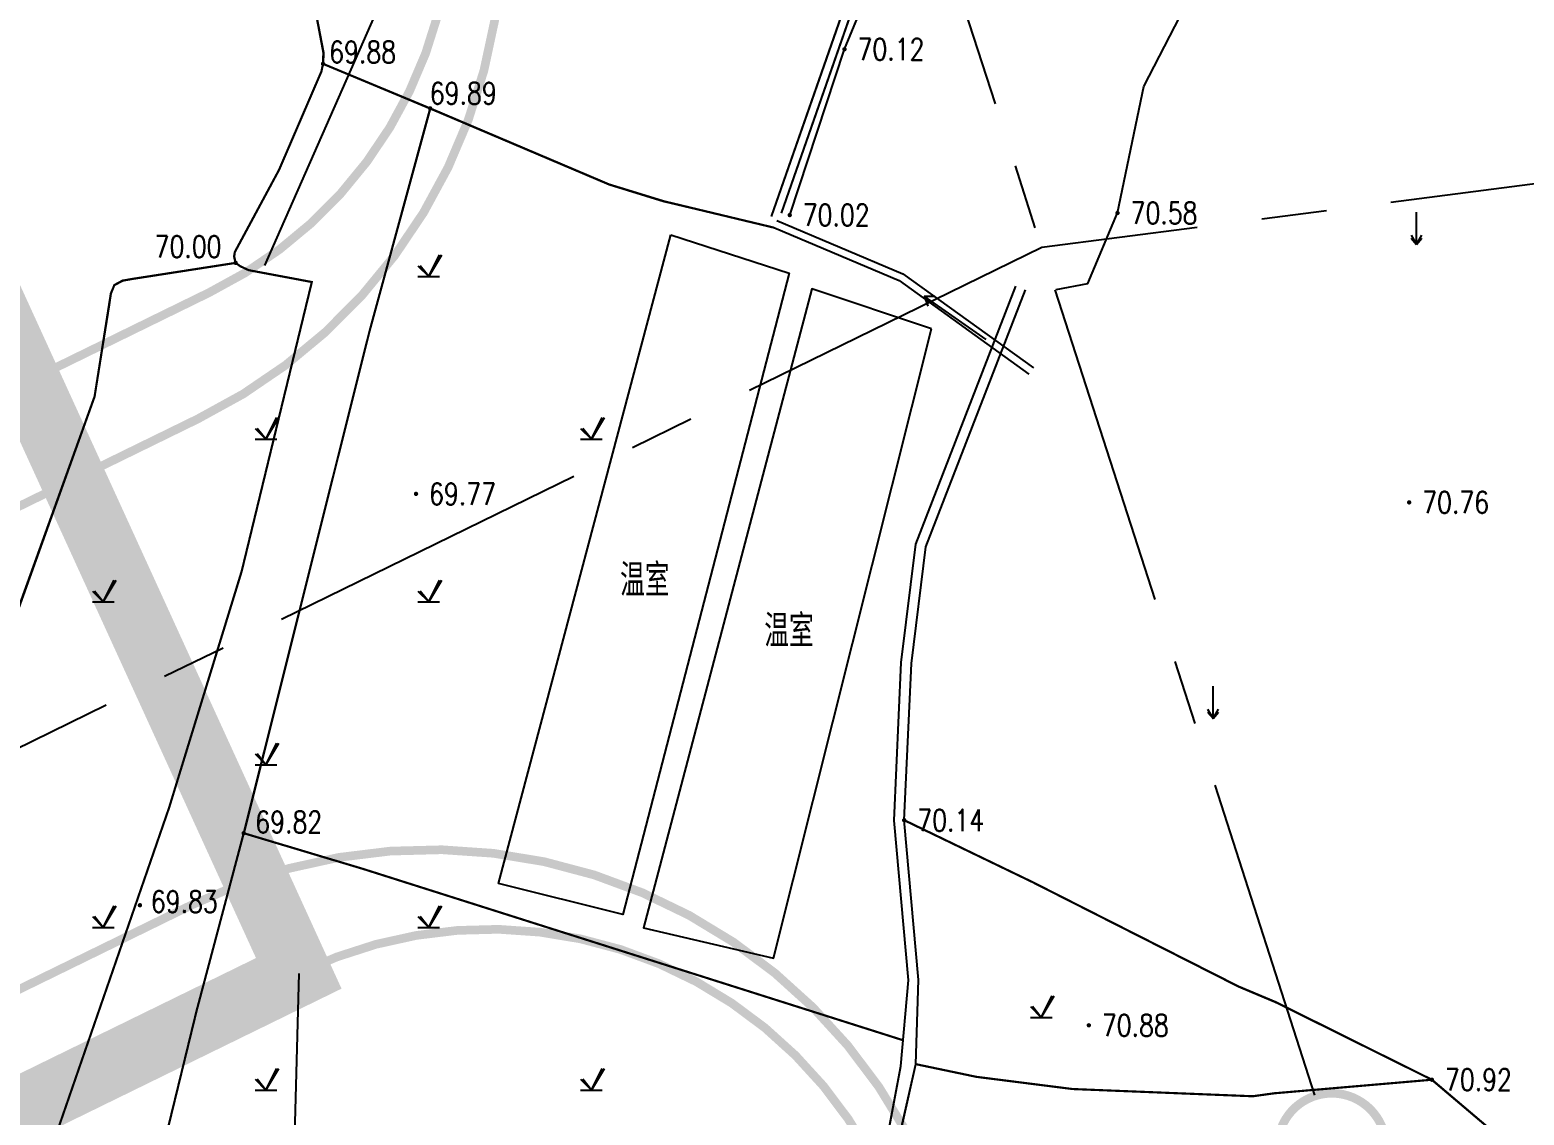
# Model space of a CAD drawing. Extents: x 10519 to 17598, y -625 to 2857.
# Drawn here: x 13900.7 to 13969.5, y 525.9 to 575.9 of the extents above; entities that cross this region are included whole.
import ezdxf
from ezdxf.enums import TextEntityAlignment as Align

# ---------------------------------------------------------------- set-up
doc = ezdxf.new("R2010")
doc.units = 0
doc.header["$MEASUREMENT"] = 0
for name, pattern in [('CENTER', [2, 1.25, -0.25, 0.25, -0.25]), ('CENTERX2', [4, 2.5, -0.5, 0.5, -0.5]), ('L94', [8, 5, -1.5, 0, -1.5])]:
    doc.linetypes.add(name, pattern=pattern)
doc.layers.get('0').update_dxf_attribs({"linetype": 'CONTINUOUS'})
for name, color, linetype in [('00000衢化东路中线', 1, 'CENTER'), ('00000道路边线', 2, 'CONTINUOUS'), ('0000原地形', 252, 'CONTINUOUS'), ('ASSIST', 252, 'CONTINUOUS'), ('DM-坐标', 7, 'CONTINUOUS'), ('GCD', 224, 'CONTINUOUS'), ('JZD', 1, 'CONTINUOUS')]:
    doc.layers.add(name, color=color, linetype=linetype)
doc.styles.add('HZ', font='txt8.shx', dxfattribs={"width": 0.8, "bigfont": 'hz.shx'})
doc.styles.get("Standard").update_dxf_attribs({"font": 'txt8.shx', "width": 0.8, "bigfont": 'hz.shx'})
doc.linetypes.add('10421', pattern='A,2,[150,AAA.SHX,S=1,R=0,X=0,Y=1],1e-11', length=2)

# ---------------------------------------------------------------- blocks, each defined once
blk = doc.blocks.new('GC200')
at = {"linetype": 'Continuous', "const_width": 0.2, "flags": 128}
blk.add_lwpolyline([(-0.1, 0, 1), (0.1, 0, 1)], format="xyb", close=True, dxfattribs=at)
blk = doc.blocks.new('gc123')
for p, q in [((0, 0), (1.2, 2)), ((-1, 0), (1, 0)), ((0, 0), (-0.8, 1))]:
    blk.add_line(p, q)
blk = doc.blocks.new('gc120')
for p, q in [((0, 0), (0, 2.5)), ((-0.5, 0.87), (0, 0)), ((0, 0), (0.5, 0.87))]:
    blk.add_line(p, q)
blk = doc.blocks.new('gc086')
for p, q in [((0, 0), (7, 0)), ((7, 0), (6.18, 0.57)), ((7, 0), (6.18, -0.57))]:
    blk.add_line(p, q)

msp = doc.modelspace()

# ---------------------------------------------------------------- linework, layer by layer
at = {"layer": '00000衢化东路中线', "color": 6, "linetype": 'CENTERX2', "ltscale": 6}
for p, q in [((13996.713, 412.618), (13808.047, 997.854)), ((14002.076, 572.96), (13947.302, 565.889)), ((13947.302, 565.889), (13646.265, 418.624))]:
    msp.add_line(p, q, dxfattribs=at)
at = {"layer": '00000道路边线', "const_width": 0.4}
for points in [[(13527.004, 647.223), (13452.966, 598.224, 0.414214), (13447.89, 573.279), (13556.459, 409.229, 0.342677), (13577.377, 402.16), (13603.037, 411.075, 0.034015), (13641.802, 427.574), (13798.929, 504.439), (13908.413, 557.997, 0.372894), (13921.222, 588.125), (13845.802, 822.074, 0.46943), (13824.378, 830.66), (13712.853, 770.219), (13452.966, 598.224)], [(13601.396, 415.798, 0.034046), (13639.57, 432.048), (13797.903, 509.503), (13908.939, 563.821, 0.372894), (13919.186, 587.923), (13843.783, 821.817, 0.46943), (13828.073, 828.113), (13714.914, 766.787), (13451.838, 592.681), (13449.018, 578.823), (13560.838, 409.861), (13572.734, 405.84), (13601.396, 415.798)], [(13949.57, 7.079), (13982.275, 5.635, 0.427199), (14008.378, 30.611), (14008.378, 223.919, 0.078123), (13979.581, 407.095), (13942.921, 520.813, 0.456777), (13908.142, 535.6), (13803.036, 484.183), (13650.726, 409.675, -0.033896), (13609.6, 392.183), (12970.082, 169.998, 0.48251), (12960.756, 143.406, -0.48251), (12970.082, 169.998)], [(14006.378, 20.813), (14006.378, 223.919, 0.078123), (13977.678, 406.482), (13940.885, 520.611, 0.456777), (13913.061, 532.44), (13804.062, 479.119), (13652.957, 405.2, -0.033868), (13611.241, 387.46)], [(13910.339, 531.108), (13805.233, 479.692), (13652.957, 405.2, -0.033868), (13611.241, 387.46), (12971.723, 165.275, 0.48251), (12964.987, 146.07, -1), (12956.524, 140.742, -0.48251), (12968.441, 174.721)], [(13958.293, 523.647), (13994.334, 411.851, -0.078123), (14023.878, 223.919), (14023.878, 36.677, 1), (14028.878, 36.677), (14028.878, 223.919, 0.078123), (13999.093, 413.385), (13963.052, 525.181, 1.000006), (13958.293, 523.647)]]:
    msp.add_lwpolyline(points, format="xyb", dxfattribs=at)
at = {"layer": '0000原地形', "linetype": 'Continuous'}
for p, q in [((13946.374, 599.238, 69.905), (13935.293, 567.471, 69.905)), ((13946.374, 599.238, 69.905), (13935.293, 567.471, 69.905)), ((13945.876, 598.996, 70.004), (13934.833, 567.324, 70.004)), ((13945.876, 598.996, 70.004), (13934.833, 567.324, 70.004)), ((13913.74, 577.278, 69.588), (13914.193, 574.881, 69.588)), ((13914.104, 574.005, 69.79), (13914.179, 574.36, 69.79)), ((13914.193, 574.881, 69.588), (13914.179, 574.36, 69.588)), ((13914.179, 574.36, 69.588), (13919.117, 572.307, 69.588)), ((13912.155, 569.478, 69.79), (13914.104, 574.005, 69.79)), ((13919.117, 572.307, 69.588), (13916.325, 562.049, 69.588)), ((13919.117, 572.307, 69.588), (13927.365, 568.802, 69.588)), ((13910.113, 565.68, 69.79), (13912.155, 569.478, 69.79)), ((13927.365, 568.802, 69.588), (13929.908, 568.021, 69.588)), ((13929.908, 568.021, 69.588), (13934.953, 566.812, 69.588)), ((13934.953, 566.812, 69.588), (13940.728, 564.369, 69.588)), ((13935.091, 567.139), (13940.903, 564.68)), ((13910.088, 565.473, 69.79), (13910.113, 565.68, 69.79)), ((13910.152, 565.186, 69.79), (13910.088, 565.473, 69.79)), ((13910.152, 565.186, 69.79), (13905.395, 564.446, 69.79)), ((13910.356, 565.036, 69.79), (13910.152, 565.186, 69.79)), ((13910.749, 564.851, 69.79), (13910.356, 565.036, 69.79)), ((13913.662, 564.304, 69.79), (13910.749, 564.851, 69.79)), ((13904.56, 564.159, 69.79), (13904.401, 563.779, 69.79)), ((13904.955, 564.368, 69.79), (13904.56, 564.159, 69.79)), ((13905.395, 564.446, 69.79), (13904.955, 564.368, 69.79)), ((13910.42, 550.936, 69.79), (13913.662, 564.304, 69.79)), ((13940.728, 564.369, 69.588), (13946.712, 560.058, 69.588)), ((13940.903, 564.68), (13946.919, 560.346)), ((13941.505, 552.221), (13946.109, 564.116)), ((13941.505, 552.221), (13946.109, 564.116)), ((13904.401, 563.779, 69.79), (13904.316, 563.247, 69.79)), ((13941.964, 552.106, 70.225), (13946.547, 563.946, 70.225)), ((13941.964, 552.106, 70.225), (13946.547, 563.946, 70.225)), ((13904.316, 563.247, 69.79), (13903.651, 559.031, 69.79)), ((13916.325, 562.049, 69.588), (13910.524, 538.9, 69.588)), ((13903.651, 559.031, 69.79), (13899.178, 546.606, 69.79)), ((13940.83, 546.769), (13941.505, 552.221)), ((13940.83, 546.769), (13941.505, 552.221)), ((13941.298, 546.729, 70.225), (13941.964, 552.106, 70.225)), ((13941.298, 546.729, 70.225), (13941.964, 552.106, 70.225)), ((13907.083, 540.069, 69.817), (13910.42, 550.936, 69.817)), ((13940.494, 539.488), (13940.83, 546.769)), ((13940.494, 539.488), (13940.83, 546.769)), ((13940.964, 539.498, 70.225), (13941.298, 546.729, 70.225)), ((13940.964, 539.498, 70.225), (13941.298, 546.729, 70.225)), ((13901.734, 524.593, 69.817), (13907.083, 540.069, 69.817)), ((13941.156, 532.125), (13940.494, 539.488)), ((13941.156, 532.125), (13940.494, 539.488)), ((13946.87, 536.649, 70.911), (13940.964, 539.498, 70.911)), ((13941.626, 532.139, 70.225), (13940.964, 539.498, 70.225)), ((13946.87, 536.649, 70.911), (13940.964, 539.498, 70.911)), ((13941.626, 532.139, 70.225), (13940.964, 539.498, 70.225)), ((13908.356, 530.732, 70.014), (13910.524, 538.9, 70.014)), ((13910.524, 538.9, 69.817), (13916.023, 537.254, 69.817)), ((13916.023, 537.254, 69.817), (13940.913, 529.357, 69.817)), ((13956.376, 531.829, 70.911), (13946.87, 536.649, 70.911)), ((13956.376, 531.829, 70.911), (13946.87, 536.649, 70.911)), ((13940.808, 528.17), (13941.156, 532.125)), ((13940.808, 528.17), (13941.156, 532.125)), ((13941.504, 528.254, 70.225), (13941.626, 532.139, 70.225)), ((13941.504, 528.254, 70.225), (13941.626, 532.139, 70.225)), ((13958.094, 531.105, 70.911), (13956.376, 531.829, 70.911)), ((13958.094, 531.105, 70.911), (13956.376, 531.829, 70.911)), ((13965.285, 527.537, 70.888), (13958.094, 531.105, 70.888)), ((13965.285, 527.537, 70.888), (13958.094, 531.105, 70.888)), ((13904.191, 513.656, 70.014), (13908.356, 530.732, 70.014)), ((13940.338, 523.116, 70.225), (13941.504, 528.254, 70.225)), ((13940.338, 523.116, 70.225), (13941.504, 528.254, 70.225)), ((13944.292, 527.67, 70.872), (13941.504, 528.254, 70.872)), ((13944.292, 527.67, 70.872), (13941.504, 528.254, 70.872)), ((13939.882, 523.226), (13940.808, 528.17)), ((13939.882, 523.226), (13940.808, 528.17)), ((13948.717, 527.109, 70.872), (13944.292, 527.67, 70.872)), ((13948.717, 527.109, 70.872), (13944.292, 527.67, 70.872)), ((13958.031, 526.913, 70.872), (13965.285, 527.537, 70.872)), ((13958.031, 526.913, 70.872), (13965.285, 527.537, 70.872)), ((13969.004, 524.379, 70.888), (13965.285, 527.537, 70.888)), ((13969.004, 524.379, 70.888), (13965.285, 527.537, 70.888)), ((13957.03, 526.775, 70.872), (13948.717, 527.109, 70.872)), ((13957.03, 526.775, 70.872), (13948.717, 527.109, 70.872)), ((13958.031, 526.913, 70.872), (13957.03, 526.775, 70.872)), ((13958.031, 526.913, 70.872), (13957.03, 526.775, 70.872))]:
    msp.add_line(p, q, dxfattribs=at)
at = {"layer": '0000原地形', "linetype": '10421'}
for p, q in [((13938.211, 575.033), (13942.298, 584.918)), ((13938.211, 575.033), (13942.298, 584.918)), ((13952.012, 573.314, 70.619), (13954.642, 578.421, 70.619)), ((13952.012, 573.314, 70.619), (13954.642, 578.421, 70.619)), ((13935.688, 567.39), (13938.211, 575.033)), ((13935.688, 567.39), (13938.211, 575.033)), ((13950.797, 567.487, 70.619), (13952.012, 573.314, 70.619)), ((13950.797, 567.487, 70.619), (13952.012, 573.314, 70.619)), ((13949.421, 564.229, 70.58), (13950.797, 567.487, 70.58)), ((13949.421, 564.229, 70.58), (13950.797, 567.487, 70.58)), ((13947.974, 563.966, 70.58), (13949.421, 564.229, 70.58)), ((13947.974, 563.966, 70.58), (13949.421, 564.229, 70.58))]:
    msp.add_line(p, q, dxfattribs=at)
at = {"layer": '0000原地形'}
for p, q in [((13964.572, 566.031), (13964.572, 567.531)), ((13964.572, 566.031), (13964.572, 567.531)), ((13964.322, 566.331), (13964.572, 566.031)), ((13964.322, 566.331), (13964.572, 566.031)), ((13964.572, 566.031), (13964.822, 566.331)), ((13964.572, 566.031), (13964.822, 566.331)), ((13919.048, 564.557), (13919.548, 565.557)), ((13918.548, 565.057), (13919.048, 564.557)), ((13918.548, 564.557), (13919.548, 564.557)), ((13944.747, 561.652), (13941.877, 563.656)), ((13941.877, 563.656), (13942.049, 563.186)), ((13941.877, 563.656), (13942.377, 563.656)), ((13911.548, 557.057), (13912.048, 558.057)), ((13926.548, 557.057), (13927.048, 558.057)), ((13911.048, 557.557), (13911.548, 557.057)), ((13926.048, 557.557), (13926.548, 557.057)), ((13911.048, 557.057), (13912.048, 557.057)), ((13926.048, 557.057), (13927.048, 557.057)), ((13904.048, 549.557), (13904.548, 550.557)), ((13919.048, 549.557), (13919.548, 550.557)), ((13903.548, 550.057), (13904.048, 549.557)), ((13903.548, 549.557), (13904.548, 549.557)), ((13918.548, 550.057), (13919.048, 549.557)), ((13918.548, 549.557), (13919.548, 549.557)), ((13955.199, 544.183), (13955.199, 545.683)), ((13955.199, 544.183), (13955.199, 545.683)), ((13954.949, 544.483), (13955.199, 544.183)), ((13954.949, 544.483), (13955.199, 544.183)), ((13955.199, 544.183), (13955.449, 544.483)), ((13955.199, 544.183), (13955.449, 544.483)), ((13911.548, 542.057), (13912.048, 543.057)), ((13911.048, 542.557), (13911.548, 542.057)), ((13911.048, 542.057), (13912.048, 542.057)), ((13904.048, 534.557), (13904.548, 535.557)), ((13919.048, 534.557), (13919.548, 535.557)), ((13903.548, 535.057), (13904.048, 534.557)), ((13903.548, 534.557), (13904.548, 534.557)), ((13918.548, 535.057), (13919.048, 534.557)), ((13918.548, 534.557), (13919.548, 534.557)), ((13947.277, 530.407), (13947.777, 531.407)), ((13947.277, 530.407), (13947.777, 531.407)), ((13946.777, 530.907), (13947.277, 530.407)), ((13946.777, 530.907), (13947.277, 530.407)), ((13946.777, 530.407), (13947.777, 530.407)), ((13946.777, 530.407), (13947.777, 530.407)), ((13911.048, 527.557), (13911.548, 527.057)), ((13911.548, 527.057), (13912.048, 528.057)), ((13926.048, 527.557), (13926.548, 527.057)), ((13926.548, 527.057), (13927.048, 528.057)), ((13911.048, 527.057), (13912.048, 527.057)), ((13926.048, 527.057), (13927.048, 527.057))]:
    msp.add_line(p, q, dxfattribs=at)
at = {"layer": '0000原地形', "linetype": 'Continuous', "flags": 128}
for points, elevation in [([(13930.212, 566.477), (13935.661, 564.717), (13928.003, 535.15), (13922.268, 536.575)], 69.698), ([(13942.218, 562.143), (13936.7, 563.991), (13928.948, 534.537), (13934.942, 533.133)], 69.803)]:
    msp.add_lwpolyline(points, close=True, dxfattribs=dict(at, elevation=elevation))
at = {"layer": 'ASSIST', "color": 252, "flags": 128}
for points in [[(13935.688, 567.39), (13938.211, 575.033), (13942.298, 584.918), (13946.873, 599.278), (13946.776, 601.617), (13943.029, 603.987), (13942.319, 604.868), (13942.016, 607.319), (13943.885, 611.364), (13947.032, 616.845), (13948.931, 617.54), (13955.094, 633.121), (13959.507, 658.431), (13957.797, 686.496), (13958.568, 692.443), (13960.067, 705.571), (13947.27, 709.27)], [(13950.797, 567.487), (13952.012, 573.314), (13954.642, 578.421), (13956.494, 580.39), (13957.845, 583.293), (13958.146, 584.729), (13959.511, 587.104), (13963.36, 590.746), (13967.43, 595.814), (13970.003, 599.21)], [(13947.974, 563.966), (13949.421, 564.229), (13950.797, 567.487)], [(13935.091, 567.139), (13940.903, 564.68), (13946.919, 560.346)], [(13934.964, 489.197), (13935.976, 501.856), (13936.877, 509.348), (13937.148, 512.507), (13938.278, 516.903), (13939.882, 523.226), (13940.808, 528.17), (13941.156, 532.125), (13940.494, 539.488), (13940.83, 546.769), (13941.505, 552.221), (13946.109, 564.116)]]:
    msp.add_lwpolyline(points, dxfattribs=at)
for points, elevation in [([(13925.918, 626.201), (13938.477, 620.605), (13946.273, 617.336), (13946.368, 617.291), (13940.726, 607.171), (13941.593, 603.509), (13945.882, 600.828), (13945.876, 598.996), (13934.833, 567.324)], 70.004), ([(13926.243, 626.5), (13938.802, 620.904), (13946.598, 617.635), (13946.979, 617.456), (13941.34, 607.235), (13942.172, 603.888), (13946.341, 601.221), (13946.374, 599.238), (13935.293, 567.471)], 69.905), ([(13934.953, 566.812), (13940.728, 564.369), (13946.712, 560.058)], 69.588), ([(13935.432, 489.16), (13936.443, 501.809), (13937.344, 509.3), (13937.612, 512.428), (13938.733, 516.787), (13940.338, 523.116), (13941.504, 528.254), (13941.626, 532.139), (13940.964, 539.498), (13941.298, 546.729), (13941.964, 552.106), (13946.547, 563.946)], 70.225)]:
    msp.add_lwpolyline(points, dxfattribs=dict(at, elevation=elevation))
at = {"layer": 'ASSIST', "color": 252, "const_width": 0.1, "flags": 128}
for points, elevation in [([(13895.252, 580.647), (13906.123, 601.76), (13909.577, 609.984), (13909.699, 610.349), (13910.037, 610.72), (13910.799, 610.606), (13916.613, 609.061), (13917.086, 608.824), (13917.212, 608.233), (13917.54, 598.607), (13916.195, 589.055), (13913.791, 577.985), (13913.74, 577.278), (13914.193, 574.881), (13914.179, 574.36), (13919.117, 572.307), (13927.365, 568.802), (13929.908, 568.021), (13934.953, 566.812)], 69.588), ([(13910.42, 550.936), (13913.662, 564.304), (13910.749, 564.851), (13910.356, 565.036), (13910.152, 565.186), (13910.088, 565.473), (13910.113, 565.68), (13912.155, 569.478), (13914.104, 574.005), (13914.179, 574.36)], 69.79), ([(13919.117, 572.307), (13916.325, 562.049), (13910.524, 538.9)], 69.588), ([(13982.529, 568.308), (13983.603, 566.104), (13985.418, 565.163), (13985.418, 565.163), (13991.208, 560.946), (13983.436, 550.767), (13983.436, 550.767), (13977.837, 523.642), (13973.709, 523.81), (13969.004, 524.379), (13965.285, 527.537), (13958.094, 531.105)], 70.888), ([(13910.152, 565.186), (13905.395, 564.446), (13904.955, 564.368), (13904.56, 564.159), (13904.401, 563.779), (13904.316, 563.247), (13903.651, 559.031), (13899.178, 546.606), (13895.28, 538.216)], 69.79), ([(13901.734, 524.593), (13907.083, 540.069), (13910.42, 550.936)], 69.817), ([(13958.094, 531.105), (13956.376, 531.829), (13946.87, 536.649), (13940.964, 539.498)], 70.911), ([(13902.394, 507.209), (13903.019, 510.161), (13904.191, 513.656), (13908.356, 530.732), (13910.524, 538.9)], 70.014), ([(13910.524, 538.9), (13916.023, 537.254), (13940.913, 529.357)], 69.817), ([(13958.031, 526.913), (13957.03, 526.775), (13948.717, 527.109), (13944.292, 527.67), (13941.504, 528.254)], 70.872), ([(13958.031, 526.913), (13965.285, 527.537)], 70.872)]:
    msp.add_lwpolyline(points, dxfattribs=dict(at, elevation=elevation))
at = {"layer": 'ASSIST', "color": 252}
msp.add_lwpolyline([(13920.183, 584.829), (13911.476, 565.062)], dxfattribs=at)
at = {"layer": 'ASSIST', "color": 252, "flags": 128}
for points, elevation in [([(13930.212, 566.477), (13935.661, 564.717), (13928.003, 535.15), (13922.268, 536.575)], 69.698), ([(13942.218, 562.143), (13936.7, 563.991), (13928.948, 534.537), (13934.942, 533.133)], 69.803)]:
    msp.add_lwpolyline(points, close=True, dxfattribs=dict(at, elevation=elevation))
at = {"layer": 'DM-坐标', "linetype": 'ByBlock'}
msp.add_lwpolyline([(13913.061, 532.44), (13912.148, 498.057)], dxfattribs=at)
at = {"layer": 'JZD', "linetype": 'L94', "ltscale": 2, "flags": 128}
msp.add_lwpolyline([(13268.341, 851.356, 3, 3, 0), (13248.536, 838.266, 3, 3, 0), (13558.915, 369.28, 3, 3, 0), (13611.241, 387.46, 3, 3, 0.033868), (13652.957, 405.2, 3, 3, 0), (13913.061, 532.44, 3, 3, 0), (13894.603, 572.841, 3, 3, 0), (13860.135, 593.138, 3, 3, 0), (13886.499, 637.909, 3, 3, 0.035272), (13890.893, 646.74, 3, 3, 0), (13896.13, 659.439, 3, 3, 0), (13836.595, 844.116, 3, 3, 0), (13693.229, 768.684, 3, 3, 0), (13683.084, 774.501, 3, 3, 0), (13430.036, 607.032, 3, 3, 0), (13268.341, 851.356, 0, 0, 0)], format="xyseb", dxfattribs=at)

# ---------------------------------------------------------------- block references
at = {"layer": 'ASSIST', "color": 252}
ref = msp.add_blockref('GC200', (13914.179, 574.36, 69.884), dxfattribs=dict(at, xscale=0.5, yscale=0.5, zscale=0.5))
ref.add_attrib('height', '69.88', dxfattribs={"layer": 'GCD', "linetype": 'Continuous', "height": 1, "style": 'HZ', "width": 0.8}).set_placement((13914.462, 574.902, 69.884), align=Align.MIDDLE_LEFT)
ref = msp.add_blockref('GC200', (13938.211, 575.033, 70.119), dxfattribs=dict(at, xscale=0.5, yscale=0.5, zscale=0.5))
ref.add_attrib('height', '70.12', dxfattribs={"layer": 'GCD', "linetype": 'Continuous', "height": 1, "style": 'HZ', "width": 0.8}).set_placement((13938.811, 575.033, 70.119), align=Align.MIDDLE_LEFT)
ref = msp.add_blockref('GC200', (13919.117, 572.307, 69.888), dxfattribs=dict(at, xscale=0.5, yscale=0.5, zscale=0.5))
ref.add_attrib('height', '69.89', dxfattribs={"layer": 'GCD', "linetype": 'Continuous', "height": 1, "style": 'HZ', "width": 0.8}).set_placement((13919.1, 573.002, 69.888), align=Align.MIDDLE_LEFT)
ref = msp.add_blockref('GC200', (13935.688, 567.39, 70.024), dxfattribs=dict(at, xscale=0.5, yscale=0.5, zscale=0.5))
ref.add_attrib('height', '70.02', dxfattribs={"layer": 'GCD', "linetype": 'Continuous', "height": 1, "style": 'HZ', "width": 0.8}).set_placement((13936.288, 567.39, 70.024), align=Align.MIDDLE_LEFT)
ref = msp.add_blockref('GC200', (13950.797, 567.487, 70.58), dxfattribs=dict(at, xscale=0.5, yscale=0.5, zscale=0.5))
ref.add_attrib('height', '70.58', dxfattribs={"layer": 'GCD', "linetype": 'Continuous', "height": 1, "style": 'HZ', "width": 0.8}).set_placement((13951.397, 567.487, 70.58), align=Align.MIDDLE_LEFT)
at = {"layer": 'ASSIST', "color": 252, "xscale": 0.5, "yscale": 0.5}
for name, p in [('gc120', (13964.572, 566.031)), ('gc123', (13919.048, 564.557)), ('gc123', (13911.548, 557.057)), ('gc123', (13926.548, 557.057)), ('gc123', (13904.048, 549.557)), ('gc123', (13919.048, 549.557)), ('gc120', (13955.199, 544.183)), ('gc123', (13911.548, 542.057)), ('gc123', (13904.048, 534.557)), ('gc123', (13919.048, 534.557)), ('gc123', (13947.277, 530.407)), ('gc123', (13911.548, 527.057)), ('gc123', (13926.548, 527.057))]:
    msp.add_blockref(name, p, dxfattribs=at)
at = {"layer": 'ASSIST', "color": 252}
ref = msp.add_blockref('GC200', (13910.152, 565.186, 69.995), dxfattribs=dict(at, xscale=0.5, yscale=0.5, zscale=0.5))
ref.add_attrib('height', '70.00', dxfattribs={"layer": 'GCD', "linetype": 'Continuous', "height": 1, "style": 'HZ', "width": 0.8}).set_placement((13906.416, 565.936, 69.995), align=Align.MIDDLE_LEFT)
at = {"layer": 'ASSIST', "color": 252, "xscale": 0.4999999999949835, "yscale": 0.5, "zscale": 0.5, "rotation": 145.0825603012358}
msp.add_blockref('gc086', (13944.747, 561.652), dxfattribs=at)
at = {"layer": 'ASSIST', "color": 252}
ref = msp.add_blockref('GC200', (13918.465, 554.539, 69.773), dxfattribs=dict(at, xscale=0.5, yscale=0.5, zscale=0.5))
ref.add_attrib('height', '69.77', dxfattribs={"layer": 'GCD', "linetype": 'Continuous', "height": 1, "style": 'HZ', "width": 0.8}).set_placement((13919.065, 554.539, 69.773), align=Align.MIDDLE_LEFT)
ref = msp.add_blockref('GC200', (13964.237, 554.146, 70.762), dxfattribs=dict(at, xscale=0.5, yscale=0.5, zscale=0.5))
ref.add_attrib('height', '70.76', dxfattribs={"layer": 'GCD', "linetype": 'Continuous', "height": 1, "style": 'HZ', "width": 0.8}).set_placement((13964.837, 554.146, 70.762), align=Align.MIDDLE_LEFT)
ref = msp.add_blockref('GC200', (13910.524, 538.9, 69.817), dxfattribs=dict(at, xscale=0.5, yscale=0.5, zscale=0.5))
ref.add_attrib('height', '69.82', dxfattribs={"layer": 'GCD', "linetype": 'Continuous', "height": 1, "style": 'HZ', "width": 0.8}).set_placement((13911.056, 539.412, 69.817), align=Align.MIDDLE_LEFT)
ref = msp.add_blockref('GC200', (13940.964, 539.498, 70.141), dxfattribs=dict(at, xscale=0.5, yscale=0.5, zscale=0.5))
ref.add_attrib('height', '70.14', dxfattribs={"layer": 'GCD', "linetype": 'Continuous', "height": 1, "style": 'HZ', "width": 0.8}).set_placement((13941.564, 539.498, 70.141), align=Align.MIDDLE_LEFT)
ref = msp.add_blockref('GC200', (13905.739, 535.579, 69.83), dxfattribs=dict(at, xscale=0.5, yscale=0.5, zscale=0.5))
ref.add_attrib('height', '69.83', dxfattribs={"layer": 'GCD', "linetype": 'Continuous', "height": 1, "style": 'HZ', "width": 0.8}).set_placement((13906.244, 535.75, 69.83), align=Align.MIDDLE_LEFT)
ref = msp.add_blockref('GC200', (13949.473, 530.045, 70.881), dxfattribs=dict(at, xscale=0.5, yscale=0.5, zscale=0.5))
ref.add_attrib('height', '70.88', dxfattribs={"layer": 'GCD', "linetype": 'Continuous', "height": 1, "style": 'HZ', "width": 0.8}).set_placement((13950.073, 530.045, 70.881), align=Align.MIDDLE_LEFT)
ref = msp.add_blockref('GC200', (13965.285, 527.537, 70.924), dxfattribs=dict(at, xscale=0.5, yscale=0.5, zscale=0.5))
ref.add_attrib('height', '70.92', dxfattribs={"layer": 'GCD', "linetype": 'Continuous', "height": 1, "style": 'HZ', "width": 0.8}).set_placement((13965.885, 527.537, 70.924), align=Align.MIDDLE_LEFT)
at = {"layer": 'GCD', "linetype": 'Continuous'}
ref = msp.add_blockref('GC200', (13914.179, 574.36, 69.884), dxfattribs=dict(at, xscale=0.5, yscale=0.5, zscale=0.5))
ref.add_attrib('height', '69.88', dxfattribs={"linetype": 'Continuous', "height": 1, "style": 'HZ', "width": 0.8}).set_placement((13914.462, 574.902, 69.884), align=Align.MIDDLE_LEFT)
ref = msp.add_blockref('GC200', (13938.211, 575.033, 70.119), dxfattribs=dict(at, xscale=0.5, yscale=0.5, zscale=0.5))
ref.add_attrib('height', '70.12', dxfattribs={"linetype": 'Continuous', "height": 1, "style": 'HZ', "width": 0.8}).set_placement((13938.811, 575.033, 70.119), align=Align.MIDDLE_LEFT)
ref = msp.add_blockref('GC200', (13938.211, 575.033, 70.119), dxfattribs=dict(at, xscale=0.5, yscale=0.5, zscale=0.5))
ref.add_attrib('height', '70.12', dxfattribs={"linetype": 'Continuous', "height": 1, "style": 'HZ', "width": 0.8}).set_placement((13938.811, 575.033, 70.119), align=Align.MIDDLE_LEFT)
ref = msp.add_blockref('GC200', (13919.117, 572.307, 69.888), dxfattribs=dict(at, xscale=0.5, yscale=0.5, zscale=0.5))
ref.add_attrib('height', '69.89', dxfattribs={"linetype": 'Continuous', "height": 1, "style": 'HZ', "width": 0.8}).set_placement((13919.1, 573.002, 69.888), align=Align.MIDDLE_LEFT)
ref = msp.add_blockref('GC200', (13935.688, 567.39, 70.024), dxfattribs=dict(at, xscale=0.5, yscale=0.5, zscale=0.5))
ref.add_attrib('height', '70.02', dxfattribs={"linetype": 'Continuous', "height": 1, "style": 'HZ', "width": 0.8}).set_placement((13936.288, 567.39, 70.024), align=Align.MIDDLE_LEFT)
ref = msp.add_blockref('GC200', (13935.688, 567.39, 70.024), dxfattribs=dict(at, xscale=0.5, yscale=0.5, zscale=0.5))
ref.add_attrib('height', '70.02', dxfattribs={"linetype": 'Continuous', "height": 1, "style": 'HZ', "width": 0.8}).set_placement((13936.288, 567.39, 70.024), align=Align.MIDDLE_LEFT)
ref = msp.add_blockref('GC200', (13950.797, 567.487, 70.58), dxfattribs=dict(at, xscale=0.5, yscale=0.5, zscale=0.5))
ref.add_attrib('height', '70.58', dxfattribs={"linetype": 'Continuous', "height": 1, "style": 'HZ', "width": 0.8}).set_placement((13951.397, 567.487, 70.58), align=Align.MIDDLE_LEFT)
ref = msp.add_blockref('GC200', (13950.797, 567.487, 70.58), dxfattribs=dict(at, xscale=0.5, yscale=0.5, zscale=0.5))
ref.add_attrib('height', '70.58', dxfattribs={"linetype": 'Continuous', "height": 1, "style": 'HZ', "width": 0.8}).set_placement((13951.397, 567.487, 70.58), align=Align.MIDDLE_LEFT)
ref = msp.add_blockref('GC200', (13910.152, 565.186, 69.995), dxfattribs=dict(at, xscale=0.5, yscale=0.5, zscale=0.5))
ref.add_attrib('height', '70.00', dxfattribs={"linetype": 'Continuous', "height": 1, "style": 'HZ', "width": 0.8}).set_placement((13906.416, 565.936, 69.995), align=Align.MIDDLE_LEFT)
ref = msp.add_blockref('GC200', (13918.465, 554.539, 69.773), dxfattribs=dict(at, xscale=0.5, yscale=0.5, zscale=0.5))
ref.add_attrib('height', '69.77', dxfattribs={"linetype": 'Continuous', "height": 1, "style": 'HZ', "width": 0.8}).set_placement((13919.065, 554.539, 69.773), align=Align.MIDDLE_LEFT)
ref = msp.add_blockref('GC200', (13964.237, 554.146, 70.762), dxfattribs=dict(at, xscale=0.5, yscale=0.5, zscale=0.5))
ref.add_attrib('height', '70.76', dxfattribs={"linetype": 'Continuous', "height": 1, "style": 'HZ', "width": 0.8}).set_placement((13964.837, 554.146, 70.762), align=Align.MIDDLE_LEFT)
ref = msp.add_blockref('GC200', (13964.237, 554.146, 70.762), dxfattribs=dict(at, xscale=0.5, yscale=0.5, zscale=0.5))
ref.add_attrib('height', '70.76', dxfattribs={"linetype": 'Continuous', "height": 1, "style": 'HZ', "width": 0.8}).set_placement((13964.837, 554.146, 70.762), align=Align.MIDDLE_LEFT)
ref = msp.add_blockref('GC200', (13910.524, 538.9, 69.817), dxfattribs=dict(at, xscale=0.5, yscale=0.5, zscale=0.5))
ref.add_attrib('height', '69.82', dxfattribs={"linetype": 'Continuous', "height": 1, "style": 'HZ', "width": 0.8}).set_placement((13911.056, 539.412, 69.817), align=Align.MIDDLE_LEFT)
ref = msp.add_blockref('GC200', (13940.964, 539.498, 70.141), dxfattribs=dict(at, xscale=0.5, yscale=0.5, zscale=0.5))
ref.add_attrib('height', '70.14', dxfattribs={"linetype": 'Continuous', "height": 1, "style": 'HZ', "width": 0.8}).set_placement((13941.564, 539.498, 70.141), align=Align.MIDDLE_LEFT)
ref = msp.add_blockref('GC200', (13940.964, 539.498, 70.141), dxfattribs=dict(at, xscale=0.5, yscale=0.5, zscale=0.5))
ref.add_attrib('height', '70.14', dxfattribs={"linetype": 'Continuous', "height": 1, "style": 'HZ', "width": 0.8}).set_placement((13941.564, 539.498, 70.141), align=Align.MIDDLE_LEFT)
ref = msp.add_blockref('GC200', (13905.739, 535.579, 69.83), dxfattribs=dict(at, xscale=0.5, yscale=0.5, zscale=0.5))
ref.add_attrib('height', '69.83', dxfattribs={"linetype": 'Continuous', "height": 1, "style": 'HZ', "width": 0.8}).set_placement((13906.244, 535.75, 69.83), align=Align.MIDDLE_LEFT)
ref = msp.add_blockref('GC200', (13949.473, 530.045, 70.881), dxfattribs=dict(at, xscale=0.5, yscale=0.5, zscale=0.5))
ref.add_attrib('height', '70.88', dxfattribs={"linetype": 'Continuous', "height": 1, "style": 'HZ', "width": 0.8}).set_placement((13950.073, 530.045, 70.881), align=Align.MIDDLE_LEFT)
ref = msp.add_blockref('GC200', (13949.473, 530.045, 70.881), dxfattribs=dict(at, xscale=0.5, yscale=0.5, zscale=0.5))
ref.add_attrib('height', '70.88', dxfattribs={"linetype": 'Continuous', "height": 1, "style": 'HZ', "width": 0.8}).set_placement((13950.073, 530.045, 70.881), align=Align.MIDDLE_LEFT)
ref = msp.add_blockref('GC200', (13965.285, 527.537, 70.924), dxfattribs=dict(at, xscale=0.5, yscale=0.5, zscale=0.5))
ref.add_attrib('height', '70.92', dxfattribs={"linetype": 'Continuous', "height": 1, "style": 'HZ', "width": 0.8}).set_placement((13965.885, 527.537, 70.924), align=Align.MIDDLE_LEFT)
ref = msp.add_blockref('GC200', (13965.285, 527.537, 70.924), dxfattribs=dict(at, xscale=0.5, yscale=0.5, zscale=0.5))
ref.add_attrib('height', '70.92', dxfattribs={"linetype": 'Continuous', "height": 1, "style": 'HZ', "width": 0.8}).set_placement((13965.885, 527.537, 70.924), align=Align.MIDDLE_LEFT)

# ---------------------------------------------------------------- texts
at = {"layer": '0000原地形', "linetype": 'Continuous', "width": 0.8}
for p in [(13929.008, 550.65), (13935.656, 548.311)]:
    msp.add_text('温室', height=1.5, dxfattribs=at).set_placement(p, align=Align.MIDDLE)

doc.saveas('drawing.dxf')
